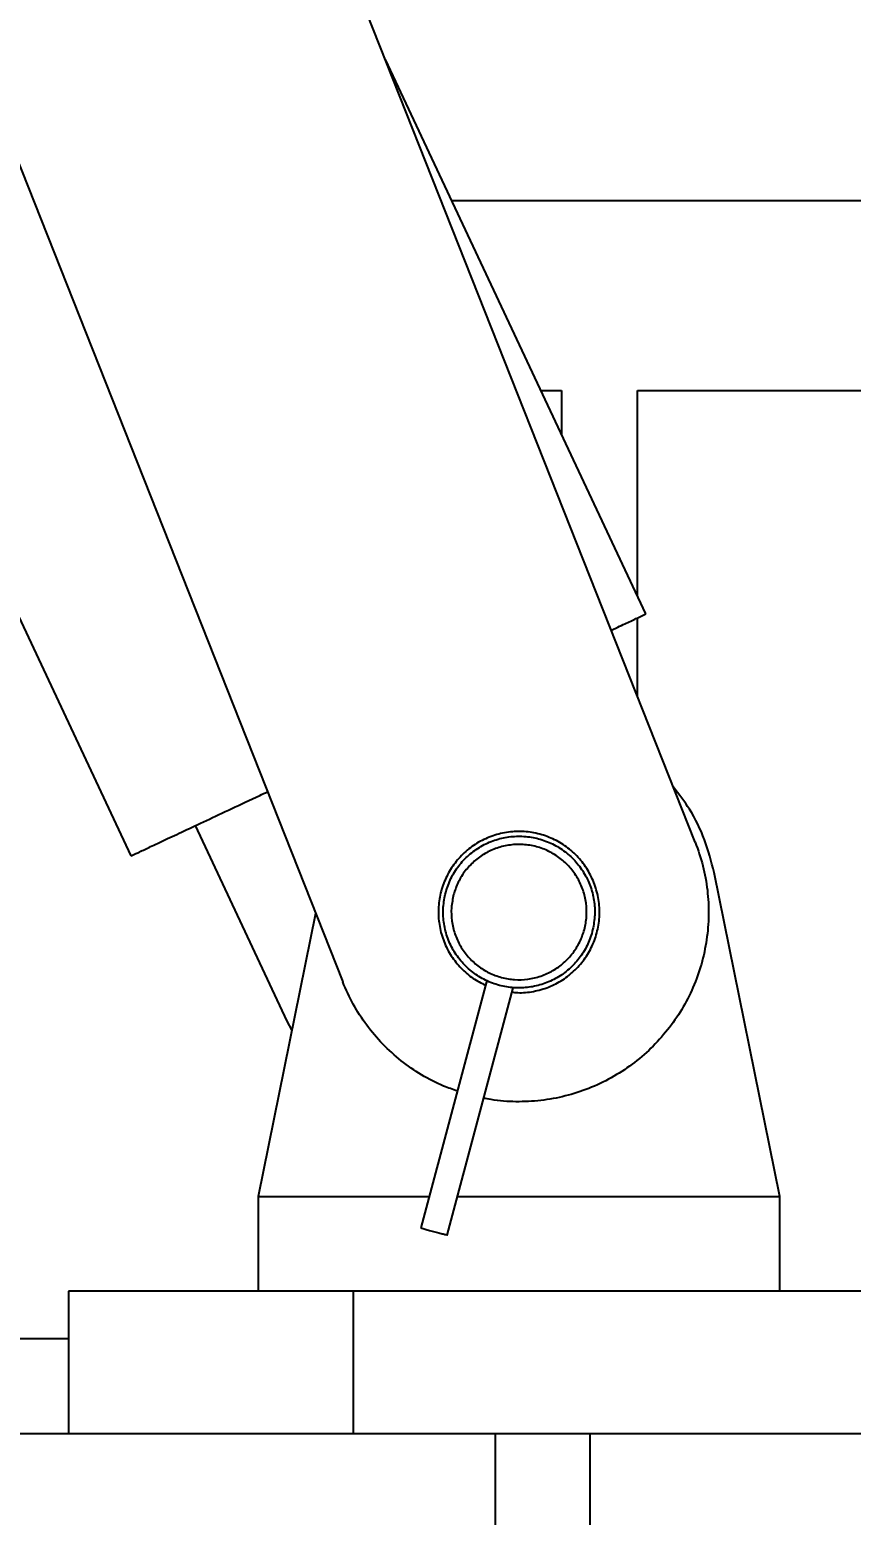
# Model space of a CAD drawing. Header units: millimetres. Extents: x 1293 to 41893, y 1011 to 26911.
# Drawn here: x 31912.4 to 32027.9, y 6903.9 to 7112.8 of the extents above; entities that cross this region are included whole.
import ezdxf

# ---------------------------------------------------------------- set-up
doc = ezdxf.new("R2010")
doc.units = ezdxf.units.MM
doc.header["$LTSCALE"] = 50
doc.layers.add('CAPA_1', color=7, linetype='Continuous')
doc.layers.add('MAQUINAS', color=11, linetype='Continuous')
doc.styles.add('SLDTEXTSTYLE0', font='TXT', dxfattribs={"width": 0.75})
doc.dimstyles.new('SLDDIMSTYLE0', dxfattribs={"dimtxt": 100, "dimasz": 100, "dimexe": 0, "dimexo": 0.0625, "dimgap": 25, "dimtad": 2, "dimdec": 0, "dimlfac": 1.5, "dimrnd": 1e-09, "dimzin": 12, "dimdsep": 46, "dimtxsty": 'SLDTEXTSTYLE0', "dimsah": 1, "dimcen": 0.09, "dimadec": 0, "dimazin": 3, "dimtfac": 1, "dimtdec": 0, "dimtofl": 0, "dimtmove": 0, "dimatfit": 3, "dimfxl": 1, "dimfrac": 2, "dimtolj": 1, "dimtzin": 12, "dimarcsym": 0})

# ---------------------------------------------------------------- blocks, each defined once
blk = doc.blocks.new('_D_31')
at = {"layer": 'CAPA_1', "transparency": 16777216}
for p, q in [((30433.48, 7043.47), (30433.48, 8732.61)), ((32334.55, 7145.82), (32334.55, 8732.61)), ((32334.55, 8682.61), (30433.48, 8682.61))]:
    blk.add_line(p, q, dxfattribs=at)
for points in [[(30433.48, 8682.61), (30533.48, 8667.22), (30533.48, 8697.99)], [(32334.55, 8682.61), (32234.55, 8697.99), (32234.55, 8667.22)]]:
    blk.add_solid(points, dxfattribs=at)
at = {"layer": 'CAPA_1', "transparency": 16777216, "insert": (31236.24, 8811.51), "char_height": 100, "attachment_point": 1, "style": 'SLDTEXTSTYLE0'}
blk.add_mtext('2852', dxfattribs=at)
blk = doc.blocks.new('_D_32')
at = {"layer": 'CAPA_1', "transparency": 16777216}
for p, q in [((32331.13, 7145.73), (32262.39, 8422.58)), ((32265.08, 8372.66), (30364, 8270.3)), ((30430.06, 7043.38), (30361.32, 8320.23))]:
    blk.add_line(p, q, dxfattribs=at)
for points in [[(32265.08, 8372.66), (32164.39, 8382.64), (32166.05, 8351.92)], [(30364, 8270.3), (30464.69, 8260.32), (30463.03, 8291.04)]]:
    blk.add_solid(points, dxfattribs=at)
at = {"layer": 'CAPA_1', "transparency": 16777216, "insert": (31160.05, 8442.25), "char_height": 100, "attachment_point": 1, "rotation": 3.0819, "style": 'SLDTEXTSTYLE0'}
blk.add_mtext('2856', dxfattribs=at)
blk = doc.blocks.new('_D_37')
at = {"layer": 'CAPA_1', "transparency": 16777216}
for p, q in [((32334.55, 7018.82), (32334.55, 4682.7)), ((31494.97, 5040.86), (31494.97, 4682.7)), ((31494.97, 4732.7), (32334.55, 4732.7))]:
    blk.add_line(p, q, dxfattribs=at)
for points in [[(31494.97, 4732.7), (31594.97, 4717.31), (31594.97, 4748.08)], [(32334.55, 4732.7), (32234.55, 4748.08), (32234.55, 4717.31)]]:
    blk.add_solid(points, dxfattribs=at)
at = {"layer": 'CAPA_1', "transparency": 16777216, "insert": (31766.98, 4861.6), "char_height": 100, "attachment_point": 1, "style": 'SLDTEXTSTYLE0'}
blk.add_mtext('1259', dxfattribs=at)

msp = doc.modelspace()

# ---------------------------------------------------------------- linework, layer by layer
at = {"layer": 'MAQUINAS', "linetype": 'Continuous', "lineweight": 25}
for p, q in [((32005.9551278, 6998.5315976), (31711.3482958, 7742.6688557)), ((31774.3627279, 7438.6167379), (31956.3666391, 6978.8993222)), ((31738.0878848, 7397.8788107), (31926.5993295, 6996.620939)), ((31999.006765, 7030.6380418), (31962.3704707, 7108.6205828)), ((32067.6906457, 7088.7154599), (31971.7219221, 7088.7154599)), ((31984.2499551, 7062.0487932), (31987.1608834, 7062.0487932)), ((31987.1608834, 7062.0487932), (31987.1608834, 7055.8527084)), ((31997.8275501, 7062.0487932), (32068.4217425, 7062.0487932)), ((31997.8275501, 7033.1480712), (31997.8275501, 7062.0487932)), ((31997.8275501, 7019.0607663), (31997.8275501, 7030.0840451)), ((31948.5739233, 6973.3642853), (31935.6502589, 7000.8730768)), ((32017.8275501, 6948.7154599), (32008.6040631, 6994.2717079)), ((31952.5547426, 6988.5276603), (31944.4942168, 6948.7154599)), ((31976.6317562, 6979.0732196), (31967.3533139, 6944.2894517)), ((31971.0806292, 6943.2952041), (31980.3590715, 6978.078972)), ((31949.2404102, 6972.157653), (31948.5739233, 6973.3642853)), ((31944.4942168, 6948.7154599), (31968.5339353, 6948.7154599)), ((31944.4942168, 6948.7154599), (31944.4942168, 6935.3821266)), ((31972.4481254, 6948.7154599), (32017.8275501, 6948.7154599)), ((32017.8275501, 6935.3821266), (32017.8275501, 6948.7154599)), ((31967.9975003, 6946.8775254), (31968.0406059, 6946.8660271)), ((31917.8275501, 6935.3821266), (31917.8275501, 6915.3821266)), ((32111.7381815, 6935.3821266), (31917.8275501, 6935.3821266)), ((31957.8275501, 6935.3821266), (31957.8275501, 6915.3821266)), ((31917.8275501, 6928.7154599), (31631.1608663, 6928.7154599)), ((31631.1608663, 6915.3821266), (32126.2841045, 6915.3821266)), ((31977.8275501, 6915.3821266), (31977.8275501, 6708.7154599)), ((31991.1608834, 6708.7154599), (31991.1608834, 6915.3821266))]:
    msp.add_line(p, q, dxfattribs=at)
for points, knots in [([(31994.1478088, 7028.3552981), (31994.1506689, 7028.3566418), (31995.030788, 7028.7701228), (31996.3085188, 7029.3704023), (31997.8764096, 7030.1069994), (31998.8247621, 7030.5525366), (31998.9460974, 7030.60954), (31999.006765, 7030.6380418)], [0, 0, 0, 0, 0.0008144, 0.2506108, 0.5004072, 0.7502036, 1, 1, 1, 1]), ([(31926.5993295, 6996.620939), (31926.6591087, 6996.6490233), (31926.7786672, 6996.705192), (31927.7403459, 6997.1569899), (31929.257597, 6997.8697963), (31931.3603067, 6998.8576519), (31933.9994242, 7000.0975126), (31937.1262375, 7001.5664934), (31940.7145434, 7003.2522839), (31943.6325795, 7004.6231809), (31945.4198669, 7005.4628507), (31945.782573, 7005.6332505)], [0, 0, 0, 0, 0.1211444942, 0.2422889884, 0.3634334826, 0.4845779768, 0.6057224709, 0.7268669651, 0.8480114593, 0.9691559535, 1, 1, 1, 1]), ([(32008.6040631, 6994.2717079), (32008.2051666, 6995.8207389), (32007.4073736, 6998.9188009), (32005.4357646, 7002.9823743), (32003.6747956, 7005.2561833), (32002.8933746, 7006.2651744)], [0, 0, 0, 0, 0.357431825, 0.7148636501, 1, 1, 1, 1]), ([(31991.6984373, 6992.8873184), (31991.3861743, 6993.5614675), (31990.7616483, 6994.9097657), (31989.3474008, 6996.6512112), (31987.6476242, 6998.0992007), (31985.6907754, 6999.1834942), (31983.5619328, 6999.8663333), (31981.3402599, 7000.1204292), (31979.1118436, 6999.9362979), (31976.9621305, 6999.3209401), (31974.9737839, 6998.2980239), (31973.2232013, 6996.9068543), (31971.7776597, 6995.2008933), (31970.6927116, 6993.2457042), (31970.0100432, 6991.1164071), (31969.7559189, 6988.8948926), (31969.9399931, 6986.6662971), (31970.5556076, 6984.5171424), (31971.5775539, 6982.5267417), (31972.9723465, 6980.7838171), (31974.6065221, 6979.3604449), (31975.8643531, 6978.7257399), (31976.459024, 6978.4256673)], [0, 0, 0, 0, 0.0502595328, 0.1005190656, 0.1507785984, 0.2010381311, 0.2512976639, 0.3015571967, 0.3518167295, 0.4020762623, 0.4523357951, 0.5025953278, 0.5528548606, 0.6031143934, 0.6533739262, 0.703633459, 0.7538929918, 0.8041525246, 0.8544120573, 0.9046715901, 0.9549311229, 1, 1, 1, 1]), ([(32005.9551278, 6998.5315976), (32006.342498, 6997.4335385), (32007.1172383, 6995.2374202), (32007.7215547, 6991.7866465), (32007.9018694, 6988.2953826), (32007.616477, 6984.8080753), (32006.8806089, 6981.3884902), (32005.7040832, 6978.0940394), (32004.1077737, 6974.981387), (32002.1187939, 6972.1037086), (31999.771232, 6969.510278), (31997.10523, 6967.2454088), (31994.1664498, 6965.3480605), (31991.0050166, 6963.8499302), (31987.6756105, 6962.7795118), (31984.2330076, 6962.1444464), (31980.7442892, 6961.9954358), (31978.0235769, 6962.1436112), (31976.5175669, 6962.4902943), (31976.1453668, 6962.5759746)], [0, 0, 0, 0, 0.06124346106, 0.12248692212, 0.18373038318, 0.24497384424, 0.3062173053, 0.36746076636, 0.42870422742, 0.48994768848, 0.55119114955, 0.61243461061, 0.67367807167, 0.73492153273, 0.79616499379, 0.85740845485, 0.91865191591, 0.97989537697, 1, 1, 1, 1]), ([(31980.1215051, 6977.4820401), (31980.4081499, 6977.4422556), (31981.4295517, 6977.3004913), (31983.2117201, 6977.5117451), (31985.3591532, 6978.1053908), (31987.3481186, 6979.1341278), (31989.0985059, 6980.5237263), (31990.54421, 6982.2301513), (31991.6287037, 6984.1850555), (31992.3130271, 6986.315028), (31992.5609856, 6988.5341258), (31992.3999198, 6990.7717128), (31991.9322648, 6992.1821165), (31991.6984373, 6992.8873184)], [0, 0, 0, 0, 0.0375473813, 0.1337926432, 0.230037905, 0.3262831669, 0.4225284288, 0.5187736906, 0.6150189525, 0.7112642144, 0.8075094763, 0.9037547381, 1, 1, 1, 1]), ([(31972.4924969, 6963.5556327), (31971.8463199, 6963.7713362), (31970.0961442, 6964.3555709), (31967.4309557, 6965.7806666), (31964.5483626, 6967.7544421), (31961.9546348, 6970.1054437), (31959.6958692, 6972.772891), (31957.7744035, 6975.7024502), (31956.8358939, 6977.8336982), (31956.3666391, 6978.8993222)], [0, 0, 0, 0, 0.0888806102, 0.2407338419, 0.3925870735, 0.5444403051, 0.6962935367, 0.8481467684, 1, 1, 1, 1]), ([(31967.3533139, 6944.2894517), (31967.4491161, 6944.2638968), (31967.6407207, 6944.212787), (31968.2369608, 6944.0537422), (31968.9572686, 6943.8616027), (31969.7153689, 6943.6593822), (31970.3963007, 6943.4777462), (31970.8712016, 6943.3510681), (31971.0978494, 6943.2906107), (31971.0592755, 6943.3009001), (31971.0506014, 6943.3032139)], [0, 0, 0, 0, 0.1371722407, 0.2743444814, 0.411516722, 0.5486889627, 0.6858612034, 0.8230334441, 0.9602056848, 1, 1, 1, 1])]:
    msp.add_open_spline(points, degree=3, knots=knots, dxfattribs=at)
for points in [[(31970.8545818, 6991.464628), (31971.0728701, 6992.1289366), (31971.5094465, 6993.4575539), (31972.6413359, 6995.2399353), (31974.0721905, 6996.77917), (31975.783079, 6998.0064884), (31977.698592, 6998.8773024), (31979.7477057, 6999.3574566), (31981.8509813, 6999.4286837), (31983.9277732, 6999.0881979), (31985.8982351, 6998.3490936), (31987.6866068, 6997.2397839), (31989.2243444, 6995.8028503), (31990.4516609, 6994.0936981), (31991.3239796, 6992.1773187), (31991.7981167, 6990.1299344), (31991.8919072, 6988.0206074), (31991.6087591, 6986.6510637), (31991.467185, 6985.9662918)], [(31971.9689507, 6991.1673742), (31972.1636365, 6991.7598545), (31972.5530081, 6992.944815), (31973.5625119, 6994.5344764), (31974.8386554, 6995.9072814), (31976.3645541, 6997.001896), (31978.0729522, 6997.7785532), (31979.9005057, 6998.2067907), (31981.776364, 6998.2703165), (31983.6286048, 6997.9666452), (31985.3860031, 6997.3074585), (31986.9810349, 6996.3180855), (31988.3524008, 6995.036548), (31989.447401, 6993.5120946), (31990.2239549, 6991.8033093), (31990.65222, 6989.9758596), (31990.7157385, 6988.0999734), (31990.4120691, 6986.2477401), (31989.7528819, 6984.4903398), (31988.7635091, 6982.8953086), (31987.4819716, 6981.5239425), (31985.9575182, 6980.4289423), (31984.2487328, 6979.6523884), (31982.4212832, 6979.2241232), (31980.5453965, 6979.160605), (31978.6931652, 6979.4642737), (31976.9357575, 6980.1234629), (31975.340754, 6981.1128284), (31973.9692841, 6982.3943936), (31972.8746713, 6983.9187437), (31972.0966721, 6985.6279146), (31971.673801, 6987.4539254), (31971.5901516, 6989.3351814), (31971.8426843, 6990.5566433), (31971.9689507, 6991.1673742)], [(31991.467185, 6985.9662918), (31991.2488968, 6985.3019831), (31990.8123204, 6983.9733658), (31989.680431, 6982.1909844), (31988.2495764, 6980.6517497), (31986.5386878, 6979.4244313), (31984.6231749, 6978.5536174), (31982.5740611, 6978.0734632), (31980.4707856, 6978.0022361), (31978.3939937, 6978.3427219), (31976.4235318, 6979.0818262), (31974.6351601, 6980.1911359), (31973.0974225, 6981.6280695), (31971.870106, 6983.3372217), (31970.9977873, 6985.2536011), (31970.5236501, 6987.3009854), (31970.4298597, 6989.4103123), (31970.7130078, 6990.7798561), (31970.8545818, 6991.464628)]]:
    msp.add_open_spline(points, degree=3, dxfattribs=at)

# ---------------------------------------------------------------- dimensions: what is measured, and where the dimension line sits
at = {"layer": 'CAPA_1'}
dim = msp.add_linear_dim(base=(30433.4775501, 8682.6069618), p1=(32334.5488858, 7082.3240911), p2=(30433.4775501, 6979.9687932), dimstyle='SLDDIMSTYLE0', dxfattribs=at)
dim.commit()
dim.dimension.update_dxf_attribs({"geometry": '_D_31', "text_midpoint": (31384.013218, 8682.6069618), "dimtype": 160})
for base, p1, p2, angle, picture, middle in [((30364.00492, 8270.3018617), (32334.5488858, 7082.3240911), (30433.4775501, 6979.9687932), 3.081877853, '_D_32', (31314.5405879, 8321.4795107)), ((32334.5488858, 4732.6981266), (31494.9728899, 5104.3581266), (32334.5488858, 7082.3240911), 0, '_D_37', (31914.7608879, 4732.6981266))]:
    dim = msp.add_linear_dim(base=base, p1=p1, p2=p2, angle=angle, dimstyle='SLDDIMSTYLE0', dxfattribs=at)
    dim.commit()
    dim.dimension.update_dxf_attribs({"geometry": picture, "text_midpoint": middle, "dimtype": 160})

doc.saveas('drawing.dxf')
